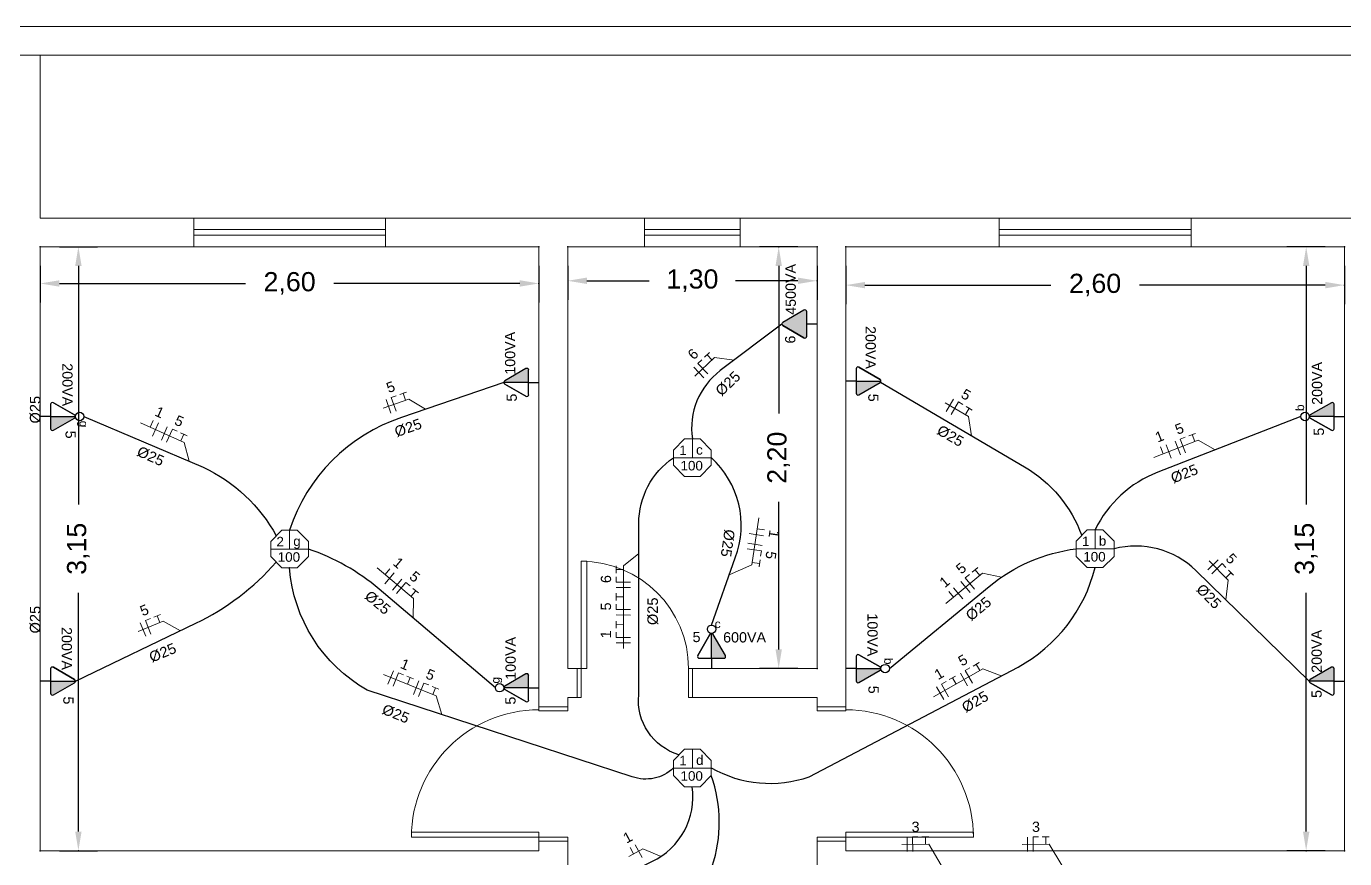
# Model space of a CAD drawing. Header units: millimetres. Extents: x 53 to 176, y -29 to 32.
# Drawn here: x 60.4 to 67.27, y 25.48 to 29.82 of the extents above; entities that cross this region are included whole.
import ezdxf

# ---------------------------------------------------------------- set-up
doc = ezdxf.new("R2010")
doc.units = ezdxf.units.MM
doc.layers.get('0').update_dxf_attribs({"lineweight": 30})
for name, color, linetype in [('1 - Circuitos', 7, 'Continuous'), ('12 - Divisão dos circuitos', 7, 'Continuous'), ('5 - Identificadores', 7, 'Continuous'), ('7 - Eletroduto', 6, 'Continuous'), ('Pontos de iluminação', 5, 'Continuous'), ('Pontos de Tomadas', 240, 'Continuous')]:
    doc.layers.add(name, color=color, linetype=linetype)
for name, color, linetype, lineweight in [('19 - Diametros', 10, 'Continuous', 18), ('2 - Cotas', 242, 'Continuous', 9), ('4 - Edificação', 8, 'Continuous', 20), ('Portas', 251, 'Continuous', 9)]:
    doc.layers.add(name, color=color, linetype=linetype, lineweight=lineweight)
doc.styles.add('Arial0', font='arial.ttf', dxfattribs={"height": 3.14658})
doc.styles.add('SEACAD_Arial', font='arial.ttf')
doc.styles.get("Standard").update_dxf_attribs({"font": 'arial.ttf'})
doc.dimstyles.new('ISO-25', dxfattribs={"dimtxt": 0.1, "dimasz": 0.1, "dimexe": 0.1, "dimexo": 0.1, "dimgap": 0.1, "dimtad": 0, "dimzin": 1, "dimtxsty": 'Standard', "dimcen": 0.1, "dimadec": 0, "dimazin": 0, "dimtfac": 1, "dimtmove": 0, "dimatfit": 3, "dimfxl": 1, "dimarcsym": 0})
pattern_1 = [(0, (0, 0), (0, 6.985), [5.08, -1.905]), (90, (0, 0), (-6.985, 4e-16), [5.08, -1.905])]

# ---------------------------------------------------------------- blocks, each defined once
blk = doc.blocks.new('*D19')
at = {"layer": '12 - Divisão dos circuitos', "color": 0, "transparency": 16777216}
for p in [(60.4708, 28.6744), (63.0708, 28.6744), (63.0708, 28.4833)]:
    blk.add_point(p, dxfattribs=at)
at = {"layer": '2 - Cotas', "color": 0, "lineweight": -2, "transparency": 16777216}
for p, q in [((60.4708, 28.5744), (60.4708, 28.3833)), ((63.0708, 28.5744), (63.0708, 28.3833)), ((60.5708, 28.4833), (61.5403, 28.4833)), ((62.9708, 28.4833), (62.0014, 28.4833))]:
    blk.add_line(p, q, dxfattribs=at)
at = {"layer": '2 - Cotas', "color": 0, "transparency": 16777216}
for points in [[(60.5708, 28.5), (60.5708, 28.4666), (60.4708, 28.4833)], [(62.9708, 28.5), (62.9708, 28.4666), (63.0708, 28.4833)]]:
    blk.add_solid(points, dxfattribs=at)
at = {"layer": '2 - Cotas', "color": 0, "transparency": 16777216, "insert": (61.7708, 28.4833), "char_height": 0.1, "attachment_point": 5}
blk.add_mtext('2,60', dxfattribs=at)
blk = doc.blocks.new('*D20')
at = {"layer": '12 - Divisão dos circuitos', "color": 0, "transparency": 16777216}
for p in [(63.2208, 28.6744), (64.5208, 28.6744), (64.5208, 28.4974)]:
    blk.add_point(p, dxfattribs=at)
at = {"layer": '2 - Cotas', "color": 0, "lineweight": -2, "transparency": 16777216}
for p, q in [((63.2208, 28.5744), (63.2208, 28.3974)), ((64.5208, 28.5744), (64.5208, 28.3974)), ((63.3208, 28.4974), (63.6458, 28.4974)), ((64.4208, 28.4974), (64.0958, 28.4974))]:
    blk.add_line(p, q, dxfattribs=at)
at = {"layer": '2 - Cotas', "color": 0, "transparency": 16777216}
for points in [[(63.3208, 28.514), (63.3208, 28.4807), (63.2208, 28.4974)], [(64.4208, 28.514), (64.4208, 28.4807), (64.5208, 28.4974)]]:
    blk.add_solid(points, dxfattribs=at)
at = {"layer": '2 - Cotas', "color": 0, "transparency": 16777216, "insert": (63.8708, 28.4974), "char_height": 0.1, "attachment_point": 5}
blk.add_mtext('1,30', dxfattribs=at)
blk = doc.blocks.new('*D21')
at = {"layer": '12 - Divisão dos circuitos', "color": 0, "transparency": 16777216}
for p in [(64.6708, 28.6744), (67.2708, 28.6744), (67.2708, 28.4747)]:
    blk.add_point(p, dxfattribs=at)
at = {"layer": '2 - Cotas', "color": 0, "lineweight": -2, "transparency": 16777216}
for p, q in [((64.6708, 28.5744), (64.6708, 28.3747)), ((67.2708, 28.5744), (67.2708, 28.3747)), ((64.7708, 28.4747), (65.7403, 28.4747)), ((67.1708, 28.4747), (66.2014, 28.4747))]:
    blk.add_line(p, q, dxfattribs=at)
at = {"layer": '2 - Cotas', "color": 0, "transparency": 16777216}
for points in [[(64.7708, 28.4913), (64.7708, 28.458), (64.6708, 28.4747)], [(67.1708, 28.4913), (67.1708, 28.458), (67.2708, 28.4747)]]:
    blk.add_solid(points, dxfattribs=at)
at = {"layer": '2 - Cotas', "color": 0, "transparency": 16777216, "insert": (65.9708, 28.4747), "char_height": 0.1, "attachment_point": 5}
blk.add_mtext('2,60', dxfattribs=at)
blk = doc.blocks.new('*D27')
at = {"layer": '12 - Divisão dos circuitos', "color": 0, "transparency": 16777216}
for p in [(60.4708, 28.6744), (60.4708, 25.5244), (60.6695, 25.5244)]:
    blk.add_point(p, dxfattribs=at)
at = {"layer": '2 - Cotas', "color": 0, "lineweight": -2, "transparency": 16777216}
for p, q in [((60.5708, 28.6744), (60.7695, 28.6744)), ((60.6695, 28.5744), (60.6695, 27.3296)), ((60.6695, 25.6244), (60.6695, 26.8692)), ((60.5708, 25.5244), (60.7695, 25.5244))]:
    blk.add_line(p, q, dxfattribs=at)
at = {"layer": '2 - Cotas', "color": 0, "transparency": 16777216}
for points in [[(60.6528, 28.5744), (60.6862, 28.5744), (60.6695, 28.6744)], [(60.6528, 25.6244), (60.6862, 25.6244), (60.6695, 25.5244)]]:
    blk.add_solid(points, dxfattribs=at)
at = {"layer": '2 - Cotas', "color": 0, "transparency": 16777216, "insert": (60.6695, 27.0994), "char_height": 0.1, "attachment_point": 5, "rotation": 90}
blk.add_mtext('3,15', dxfattribs=at)
blk = doc.blocks.new('*D28')
at = {"layer": '12 - Divisão dos circuitos', "color": 0, "transparency": 16777216}
for p in [(64.3208, 28.6744), (64.5208, 28.6744), (64.5208, 26.4744)]:
    blk.add_point(p, dxfattribs=at)
at = {"layer": '2 - Cotas', "color": 0, "lineweight": -2, "transparency": 16777216}
for p, q in [((64.4208, 28.6744), (64.2208, 28.6744)), ((64.3208, 28.5744), (64.3208, 27.8049)), ((64.3208, 26.5744), (64.3208, 27.3438)), ((64.4208, 26.4744), (64.2208, 26.4744))]:
    blk.add_line(p, q, dxfattribs=at)
at = {"layer": '2 - Cotas', "color": 0, "transparency": 16777216}
for points in [[(64.3042, 28.5744), (64.3375, 28.5744), (64.3208, 28.6744)], [(64.3042, 26.5744), (64.3375, 26.5744), (64.3208, 26.4744)]]:
    blk.add_solid(points, dxfattribs=at)
at = {"layer": '2 - Cotas', "color": 0, "transparency": 16777216, "insert": (64.3208, 27.5744), "char_height": 0.1, "attachment_point": 5, "rotation": 90}
blk.add_mtext('2,20', dxfattribs=at)
blk = doc.blocks.new('*D5')
at = {"layer": '12 - Divisão dos circuitos', "color": 0, "transparency": 16777216}
for p in [(67.2708, 28.6744), (67.0711, 25.5244), (67.2708, 25.5244)]:
    blk.add_point(p, dxfattribs=at)
at = {"layer": '2 - Cotas', "color": 0, "lineweight": -2, "transparency": 16777216}
for p, q in [((67.1708, 28.6744), (66.9711, 28.6744)), ((67.0711, 28.5744), (67.0711, 27.3296)), ((67.0711, 25.6244), (67.0711, 26.8692)), ((67.1708, 25.5244), (66.9711, 25.5244))]:
    blk.add_line(p, q, dxfattribs=at)
at = {"layer": '2 - Cotas', "color": 0, "transparency": 16777216}
for points in [[(67.0544, 28.5744), (67.0878, 28.5744), (67.0711, 28.6744)], [(67.0544, 25.6244), (67.0878, 25.6244), (67.0711, 25.5244)]]:
    blk.add_solid(points, dxfattribs=at)
at = {"layer": '2 - Cotas', "color": 0, "transparency": 16777216, "insert": (67.0711, 27.0994), "char_height": 0.1, "attachment_point": 5, "rotation": 90}
blk.add_mtext('3,15', dxfattribs=at)
blk = doc.blocks.new('ponto de luz')
at = {"color": 5, "linetype": 'Continuous', "lineweight": 15, "true_color": 0x000005}
blk.add_lwpolyline([(63.6396, -13.7603), (63.5583, -13.7603), (63.5009, -13.8188), (63.5009, -13.8984), (63.5583, -13.9569), (63.6396, -13.9569), (63.698, -13.8984), (63.698, -13.8188)], close=True, dxfattribs=at)
for points in [[(63.5995, -13.8589), (63.5995, -13.7603), (63.5995, -13.7603)], [(63.698, -13.8589), (63.5009, -13.8589), (63.5009, -13.8589)]]:
    blk.add_lwpolyline(points, dxfattribs=at)
at = {"layer": '1 - Circuitos'}
blk.add_attdef('N', (63.5309, -13.8452), '', height=0.05, dxfattribs=at)
at = {"layer": '5 - Identificadores', "flags": 4}
for tag, p in [('R', (63.6187, -13.8426)), ('S', (63.5376, -13.9254))]:
    blk.add_attdef(tag, p, '', height=0.05, dxfattribs=at)

msp = doc.modelspace()

# ---------------------------------------------------------------- hatches: boundary and pattern name
at = {"layer": 'Pontos de Tomadas'}
h = msp.add_hatch(color=256, dxfattribs=at)
h.dxf.hatch_style = 1
h.paths.add_polyline_path([(64.4669, 28.3357, 0.577243), (64.4523, 28.3441), (64.3421, 28.2805, 0.577564), (64.3421, 28.2637), (64.4523, 28.2001, 0.577243), (64.4669, 28.2085)])
h = msp.add_hatch(color=256, dxfattribs=at)
h.dxf.hatch_style = 1
h.paths.add_polyline_path([(62.8924, 27.9757, 0.268035), (62.8875, 27.9672), (63.0172, 27.9672), (63.0172, 28.0308, 0.577243), (63.0026, 28.0392)])
h = msp.add_hatch(color=256, dxfattribs=at)
h.dxf.hatch_style = 1
h.paths.add_polyline_path([(64.8492, 27.9659, 0.268035), (64.8541, 27.9744), (64.7245, 27.9744), (64.7245, 27.9108, 0.577243), (64.7391, 27.9024)])
h = msp.add_hatch(color=256, dxfattribs=at)
h.dxf.hatch_style = 1
h.paths.add_polyline_path([(67.0924, 27.7978, 0.268035), (67.0875, 27.7894), (67.2172, 27.7894), (67.2172, 27.8529, 0.577243), (67.2026, 27.8614)])
h = msp.add_hatch(color=256, dxfattribs=at)
h.dxf.hatch_style = 1
h.paths.add_polyline_path([(60.6492, 27.7809, 0.268035), (60.6541, 27.7894), (60.5245, 27.7894), (60.5245, 27.7258, 0.577243), (60.5391, 27.7174)])
h = msp.add_hatch(dxfattribs=at)
h.set_pattern_fill('ANGLE', color=256)
h.set_pattern_definition(pattern_1)
h.paths.add_polyline_path([(60.6541, 27.7894, 1), (60.6981, 27.7894, 1)])
h = msp.add_hatch(dxfattribs=at)
h.set_pattern_fill('ANGLE', color=256)
h.set_pattern_definition(pattern_1)
h.paths.add_polyline_path([(60.6541, 27.7894, 1), (60.6981, 27.7894, 1)])
h = msp.add_hatch(dxfattribs=at)
h.set_pattern_fill('ANGLE', color=256)
h.set_pattern_definition(pattern_1)
h.paths.add_polyline_path([(67.0875, 27.7893, 1), (67.0435, 27.7893, 1)])
h = msp.add_hatch(dxfattribs=at)
h.set_pattern_fill('ANGLE', color=256)
h.set_pattern_definition(pattern_1)
h.paths.add_polyline_path([(67.0875, 27.7893, 1), (67.0435, 27.7893, 1)])
h = msp.add_hatch(color=256, dxfattribs=at)
h.dxf.hatch_style = 1
h.paths.add_polyline_path([(63.9793, 26.6528, 0.268035), (63.9708, 26.6577), (63.9708, 26.528), (64.0344, 26.528, 0.577243), (64.0428, 26.5426)])
h = msp.add_hatch(color=256, dxfattribs=at)
h.dxf.hatch_style = 1
h.paths.add_polyline_path([(64.8492, 26.4659, 0.268035), (64.8541, 26.4744), (64.7245, 26.4744), (64.7245, 26.4108, 0.577243), (64.7391, 26.4024)])
h = msp.add_hatch(dxfattribs=at)
h.set_pattern_fill('ANGLE', color=256)
h.set_pattern_definition(pattern_1)
h.paths.add_polyline_path([(64.8981, 26.4744, 1), (64.8541, 26.4744, 1)])
h = msp.add_hatch(dxfattribs=at)
h.set_pattern_fill('ANGLE', color=256)
h.set_pattern_definition(pattern_1)
h.paths.add_polyline_path([(64.8981, 26.4744, 1), (64.8541, 26.4744, 1)])
h = msp.add_hatch(color=256, dxfattribs=at)
h.dxf.hatch_style = 1
h.paths.add_polyline_path([(67.0924, 26.4178, 0.268035), (67.0875, 26.4094), (67.2172, 26.4094), (67.2172, 26.4729, 0.577243), (67.2026, 26.4814)])
h = msp.add_hatch(color=256, dxfattribs=at)
h.dxf.hatch_style = 1
h.paths.add_polyline_path([(60.6492, 26.4009, 0.268035), (60.6541, 26.4094), (60.5245, 26.4094), (60.5245, 26.3458, 0.577243), (60.5391, 26.3374)])
h = msp.add_hatch(dxfattribs=at)
h.set_pattern_fill('ANGLE', color=256)
h.set_pattern_definition(pattern_1)
h.paths.add_polyline_path([(62.8875, 26.3744, 1), (62.8435, 26.3744, 1)])
h = msp.add_hatch(dxfattribs=at)
h.set_pattern_fill('ANGLE', color=256)
h.set_pattern_definition(pattern_1)
h.paths.add_polyline_path([(62.8875, 26.3744, 1), (62.8435, 26.3744, 1)])
h = msp.add_hatch(color=256, dxfattribs=at)
h.dxf.hatch_style = 1
h.paths.add_polyline_path([(62.8924, 26.3828, 0.268035), (62.8875, 26.3744), (63.0172, 26.3744), (63.0172, 26.4379, 0.577243), (63.0026, 26.4464)])

# ---------------------------------------------------------------- linework, layer by layer
at = {"layer": '1 - Circuitos', "color": 7, "linetype": 'Continuous', "lineweight": 15, "true_color": 0x000007}
for points in [[(63.9337, 28.0985), (63.9606, 28.124), (63.9476, 28.1116), (63.9739, 28.0839)], [(63.9307, 27.9913), (63.8786, 28.0461), (63.8786, 28.0461)], [(63.9196, 28.0851), (63.8995, 28.066), (63.9516, 28.0112)], [(62.345, 27.904), (62.38, 27.9164), (62.363, 27.9104), (62.3758, 27.8744)], [(62.2987, 27.8073), (62.2734, 27.8785), (62.2734, 27.8785)], [(62.3267, 27.8975), (62.3006, 27.8882), (62.3259, 27.8169)], [(65.1946, 27.8148), (65.2327, 27.8801), (65.2327, 27.8801)], [(65.2815, 27.8517), (65.2576, 27.8656), (65.2195, 27.8003)], [(65.2983, 27.8419), (65.3304, 27.8232), (65.3148, 27.8322), (65.2956, 27.7993)], [(61.0434, 27.7342), (61.0588, 27.7687), (61.0588, 27.7687)], [(61.0556, 27.6873), (61.0864, 27.7564), (61.0864, 27.7564)], [(61.1024, 27.6664), (61.1332, 27.7355), (61.1332, 27.7355)], [(61.1848, 27.7124), (61.1595, 27.7237), (61.1287, 27.6547)], [(61.2026, 27.7045), (61.2364, 27.6894), (61.22, 27.6967), (61.2044, 27.6619)], [(66.4589, 27.6879), (66.4934, 27.7013), (66.4766, 27.6948), (66.4905, 27.6592)], [(66.3678, 27.5712), (66.3403, 27.6417), (66.3403, 27.6417)], [(66.4155, 27.5898), (66.3881, 27.6603), (66.3881, 27.6603)], [(66.4407, 27.6808), (66.4149, 27.6708), (66.4424, 27.6003)], [(66.3259, 27.5955), (66.3121, 27.6307), (66.3121, 27.6307)], [(64.1673, 27.1788), (64.2421, 27.1678), (64.2421, 27.1678)], [(64.2091, 27.2032), (64.2465, 27.1977), (64.2465, 27.1977)], [(64.2264, 27.0612), (64.2305, 27.0886), (64.1557, 27.0996)], [(64.1598, 27.1281), (64.2347, 27.1171), (64.2347, 27.1171)], [(64.2236, 27.042), (64.2182, 27.0053), (64.2208, 27.0231), (64.183, 27.0286)], [(66.5584, 26.9894), (66.6123, 27.0423), (66.6123, 27.0423)], [(66.6519, 27.002), (66.6325, 27.0218), (66.5786, 26.9688)], [(62.2677, 26.9168), (62.3164, 26.9747), (62.3164, 26.9747)], [(62.2689, 26.9652), (62.2932, 26.9942), (62.2932, 26.9942)], [(63.4734, 26.9535), (63.4734, 26.9258), (63.549, 26.9257)], [(63.4735, 26.9729), (63.4735, 27.01), (63.4735, 26.992), (63.5117, 26.992)], [(65.3149, 26.9649), (65.2935, 26.9472), (65.3417, 26.889)], [(65.3298, 26.9773), (65.3584, 27.0009), (65.3446, 26.9895), (65.3689, 26.9601)], [(66.6656, 26.9881), (66.6915, 26.9617), (66.6789, 26.9745), (66.6517, 26.9477)], [(62.3069, 26.8838), (62.3556, 26.9417), (62.3556, 26.9417)], [(62.3988, 26.9053), (62.3776, 26.9231), (62.3289, 26.8653)], [(62.4137, 26.8928), (62.4421, 26.8689), (62.4283, 26.8805), (62.4037, 26.8513)], [(63.549, 26.8968), (63.4734, 26.8969), (63.4734, 26.8969)], [(65.2327, 26.8478), (65.2086, 26.8769), (65.2086, 26.8769)], [(65.2801, 26.8379), (65.2318, 26.8962), (65.2318, 26.8962)], [(65.3195, 26.8706), (65.2713, 26.9288), (65.2713, 26.9288)], [(63.4732, 26.8107), (63.4732, 26.783), (63.5488, 26.7828)], [(63.4733, 26.8301), (63.4733, 26.8672), (63.4733, 26.8492), (63.5115, 26.8491)], [(61.0627, 26.7424), (61.097, 26.7564), (61.0804, 26.7496), (61.0948, 26.7143)], [(63.5488, 26.754), (63.4731, 26.7541), (63.4731, 26.7541)], [(61.021, 26.6436), (60.9924, 26.7136), (60.9924, 26.7136)], [(61.0447, 26.735), (61.019, 26.7245), (61.0477, 26.6546)], [(63.4733, 26.6845), (63.4733, 26.7216), (63.4733, 26.7036), (63.5115, 26.7035)], [(63.5487, 26.6084), (63.4731, 26.6085), (63.4731, 26.6085)], [(63.4732, 26.665), (63.4732, 26.6373), (63.5488, 26.6372)], [(62.2834, 26.3934), (62.3117, 26.4635), (62.3117, 26.4635)], [(65.3176, 26.4782), (65.2936, 26.4645), (65.3311, 26.3988)], [(65.3345, 26.4879), (65.3667, 26.5063), (65.3511, 26.4973), (65.37, 26.4642)], [(62.3641, 26.4424), (62.3384, 26.4528), (62.3101, 26.3826)], [(62.3822, 26.4351), (62.4165, 26.4213), (62.3999, 26.428), (62.3856, 26.3926)], [(62.4159, 26.34), (62.4441, 26.4101), (62.4441, 26.4101)], [(62.4966, 26.389), (62.4709, 26.3993), (62.4426, 26.3292)], [(65.1936, 26.4074), (65.1695, 26.3937), (65.207, 26.328)], [(65.2105, 26.417), (65.2427, 26.4354), (65.2271, 26.4265), (65.246, 26.3934)], [(65.306, 26.3845), (65.2685, 26.4502), (65.2685, 26.4502)], [(62.5146, 26.3817), (62.549, 26.3678), (62.5323, 26.3746), (62.518, 26.3392)], [(65.182, 26.3137), (65.1445, 26.3794), (65.1445, 26.3794)], [(64.9909, 25.5203), (64.9905, 25.596), (64.9905, 25.596)], [(65.047, 25.5963), (65.0193, 25.5961), (65.0197, 25.5205)], [(65.0664, 25.5964), (65.1035, 25.5966), (65.0855, 25.5965), (65.0857, 25.5583)], [(65.6187, 25.5203), (65.6183, 25.596), (65.6183, 25.596)], [(65.6749, 25.5963), (65.6472, 25.5961), (65.6476, 25.5205)], [(65.6943, 25.5964), (65.7314, 25.5966), (65.7134, 25.5965), (65.7136, 25.5583)], [(63.5639, 25.5075), (63.546, 25.5408), (63.546, 25.5408)], [(63.6085, 25.4886), (63.5726, 25.5551), (63.5726, 25.5551)]]:
    msp.add_lwpolyline(points, dxfattribs=at)
at = {"layer": '1 - Circuitos', "color": 5, "linetype": 'Continuous', "lineweight": 15, "true_color": 0x000005}
for points in [[(64.0882, 28.0831), (63.9869, 28.0963), (63.8843, 27.9989)], [(62.48, 27.8272), (62.3927, 27.8804), (62.2594, 27.833)], [(65.3268, 27.6892), (65.3111, 27.7902), (65.1889, 27.8615)], [(61.2473, 27.5558), (61.2209, 27.6545), (60.9942, 27.7557)], [(66.596, 27.6152), (66.5072, 27.6658), (66.276, 27.5756)], [(64.0629, 26.9631), (64.1815, 27.0152), (64.2176, 27.2608)], [(66.6528, 26.8334), (66.6643, 26.9349), (66.5651, 27.0359)], [(62.4157, 26.7375), (62.4175, 26.8397), (62.2276, 26.9995)], [(65.4829, 26.9514), (65.3827, 26.9715), (65.1915, 26.8132)], [(61.2011, 26.6721), (61.1114, 26.7211), (60.9805, 26.6675)], [(65.4809, 26.4361), (65.3856, 26.4731), (65.1288, 26.3264)], [(62.5647, 26.2348), (62.5347, 26.3324), (62.2604, 26.4431)], [(63.7075, 25.4947), (63.6132, 25.534), (63.5398, 25.4945)], [(65.1685, 25.4494), (65.1037, 25.5583), (64.9622, 25.5575)], [(65.7964, 25.4494), (65.7316, 25.5583), (65.5901, 25.5575)]]:
    msp.add_lwpolyline(points, dxfattribs=at)
at = {"layer": '1 - Circuitos', "color": 5, "linetype": 'Continuous', "lineweight": 15}
msp.add_lwpolyline([(63.5912, 27.0742), (63.5117, 27.0099), (63.5114, 26.58)], dxfattribs=at)
at = {"layer": '2 - Cotas'}
msp.add_point((61.7708, 27.0004), dxfattribs=at)
at = {"layer": '4 - Edificação'}
for p, q in [((55.6708, 29.6744), (60.4708, 29.6744)), ((60.4708, 28.8244), (60.4708, 29.6744)), ((60.4708, 28.8244), (80.4208, 28.8244)), ((60.4708, 25.5244), (60.4708, 28.6744)), ((60.4708, 28.6744), (63.0708, 28.6744)), ((63.0708, 28.6744), (63.0708, 26.2744)), ((63.2208, 26.4744), (63.2208, 28.6744)), ((63.2208, 28.6744), (64.5208, 28.6744)), ((64.5208, 28.6744), (64.5208, 26.4744)), ((64.6708, 26.2744), (64.6708, 28.6744)), ((64.6708, 28.6744), (67.2708, 28.6744)), ((67.2708, 28.6744), (67.2708, 25.5244)), ((63.2708, 26.4744), (63.2208, 26.4744)), ((63.2708, 26.3244), (63.2708, 26.4744)), ((63.2708, 26.3244), (63.2708, 26.4744)), ((64.5208, 26.4744), (63.8708, 26.4744)), ((63.8708, 26.4744), (63.8708, 26.3244)), ((63.8708, 26.4744), (63.8708, 26.3244)), ((63.0708, 26.2744), (63.2208, 26.2744)), ((63.2208, 26.2744), (63.2208, 26.3244)), ((63.2208, 26.3244), (63.2708, 26.3244)), ((63.8708, 26.3244), (64.5208, 26.3244)), ((64.5208, 26.2744), (64.5208, 26.3244)), ((64.6708, 26.2744), (64.5208, 26.2744)), ((63.2208, 25.5744), (63.0708, 25.5744)), ((63.0708, 25.5744), (63.0708, 25.5244)), ((63.2208, 25.3744), (63.2208, 25.5744)), ((64.6708, 25.5744), (64.5208, 25.5744)), ((64.5208, 25.5744), (64.5208, 25.3744)), ((64.6708, 25.5244), (64.6708, 25.5744)), ((63.0708, 25.5244), (60.4708, 25.5244)), ((67.2708, 25.5244), (64.6708, 25.5244))]:
    msp.add_line(p, q, dxfattribs=at)
at = {"layer": '4 - Edificação', "color": 252}
msp.add_line((80.4208, 29.6744), (60.4708, 29.6744), dxfattribs=at)
msp.add_lwpolyline([(53.5708, 21.8244), (80.5708, 21.8244), (80.5708, 29.8244), (53.5708, 29.8244)], close=True, dxfattribs=at)
at = {"layer": '7 - Eletroduto'}
for points in [[(64.3373, 28.2715), (64.0161, 28.0285, 0.273577), (63.8708, 27.673, 0.335649)], [(62.8875, 27.9672), (62.355, 27.7842, 0.238054), (61.7707, 27.1965, 0.828936)], [(64.8523, 27.9687), (65.6025, 27.5269, -0.173566), (65.9009, 27.1687, 0.698711)], [(60.6981, 27.7894), (61.3208, 27.5246, -0.160479), (61.7008, 27.1673, -2.085191)], [(67.0435, 27.7893), (66.2968, 27.4987, 0.189289), (65.9708, 27.198, 1.59611)], [(63.801, 26.0252, -0.36034), (63.5912, 26.3386), (63.5912, 27.2309, -0.247433), (63.7722, 27.5744, 0.527139)], [(63.9708, 26.7017), (64.0944, 27.0527, 0.308281), (63.9694, 27.5747, -6.871044)], [(62.8435, 26.3744), (62.2369, 26.8892, 0.093711), (61.8693, 27.0982, -6.005537)], [(64.8981, 26.4744), (65.4176, 26.9024, -0.141118), (65.8722, 27.0994, -2.980855)], [(67.0875, 26.4094), (66.4962, 26.986, 0.262409), (66.0694, 27.0994, -3.672156)], [(60.6541, 26.4094), (61.2814, 26.7107, 0.101204), (61.7008, 27.0291, 22.156645)], [(63.7724, 25.9561, -0.281317), (63.5568, 25.9101), (62.1749, 26.3623, -0.249052), (61.7702, 26.9999, -312.173872)], [(63.9695, 25.9561, 0.214701), (64.4803, 25.9101), (65.5693, 26.4826, 0.210676), (65.9703, 27.0014, -0.782558)], [(62.6376, 24.3444), (63.6908, 25.0654, 0.339125), (63.9695, 25.9163, 9.011716)], [(63.1208, 25.3104, 0.343618), (63.269, 25.2724), (63.6598, 25.4676, 0.328108), (63.8704, 25.8578, -2.07484)]]:
    msp.add_lwpolyline(points, format="xyb", dxfattribs=at)
at = {"layer": 'Pontos de Tomadas'}
for p, q in [((64.4523, 28.3441), (64.3421, 28.2805)), ((64.4669, 28.2085), (64.4669, 28.3357)), ((64.4523, 28.2001), (64.3421, 28.2637)), ((64.3421, 28.2637), (64.4523, 28.2001)), ((64.3421, 28.2637), (64.4523, 28.2001)), ((64.4669, 28.2721), (64.5206, 28.2721)), ((64.7391, 28.0464), (64.8492, 27.9828)), ((64.8492, 27.9828), (64.7391, 28.0464)), ((64.8492, 27.9828), (64.7391, 28.0464)), ((63.0026, 28.0392), (62.8924, 27.9757)), ((63.0172, 27.9037), (63.0172, 28.0308)), ((64.7245, 28.0379), (64.7245, 27.9108)), ((63.0172, 27.9672), (62.8875, 27.9672)), ((63.0026, 27.8952), (62.8924, 27.9588)), ((62.8924, 27.9588), (63.0026, 27.8952)), ((62.8924, 27.9588), (63.0026, 27.8952)), ((63.0172, 27.9672), (63.0708, 27.9672)), ((64.7245, 27.9744), (64.6708, 27.9744)), ((64.7245, 27.9744), (64.8541, 27.9744)), ((64.7391, 27.9024), (64.8492, 27.9659)), ((60.5245, 27.8529), (60.5245, 27.7258)), ((60.5391, 27.8614), (60.6492, 27.7978)), ((60.6492, 27.7978), (60.5391, 27.8614)), ((60.6492, 27.7978), (60.5391, 27.8614)), ((67.2026, 27.8614), (67.0924, 27.7978)), ((67.2172, 27.7258), (67.2172, 27.8529)), ((60.5245, 27.7894), (60.4708, 27.7894)), ((60.5245, 27.7894), (60.6541, 27.7894)), ((60.5391, 27.7174), (60.6492, 27.7809)), ((67.2172, 27.7894), (67.0875, 27.7894)), ((67.2026, 27.7174), (67.0924, 27.7809)), ((67.0924, 27.7809), (67.2026, 27.7174)), ((67.0924, 27.7809), (67.2026, 27.7174)), ((67.2172, 27.7894), (67.2708, 27.7894)), ((63.8988, 26.5426), (63.9624, 26.6528)), ((63.9624, 26.6528), (63.8988, 26.5426)), ((63.9624, 26.6528), (63.8988, 26.5426)), ((63.9708, 26.528), (63.9708, 26.6577)), ((64.0428, 26.5426), (63.9793, 26.6528)), ((64.7245, 26.5379), (64.7245, 26.4108)), ((64.7391, 26.5464), (64.8492, 26.4828)), ((64.8492, 26.4828), (64.7391, 26.5464)), ((64.8492, 26.4828), (64.7391, 26.5464)), ((60.5245, 26.4729), (60.5245, 26.3458)), ((60.5391, 26.4814), (60.6492, 26.4178)), ((60.6492, 26.4178), (60.5391, 26.4814)), ((60.6492, 26.4178), (60.5391, 26.4814)), ((63.9073, 26.528), (64.0344, 26.528)), ((63.9708, 26.528), (63.9708, 26.4744)), ((64.7245, 26.4744), (64.6708, 26.4744)), ((64.7245, 26.4744), (64.8541, 26.4744)), ((64.7391, 26.4024), (64.8492, 26.4659)), ((67.2026, 26.4814), (67.0924, 26.4178)), ((67.2172, 26.3458), (67.2172, 26.4729)), ((60.5245, 26.4094), (60.4708, 26.4094)), ((60.5245, 26.4094), (60.6541, 26.4094)), ((60.5391, 26.3374), (60.6492, 26.4009)), ((63.0026, 26.4464), (62.8924, 26.3828)), ((63.0172, 26.3108), (63.0172, 26.4379)), ((67.2172, 26.4094), (67.0875, 26.4094)), ((67.2026, 26.3374), (67.0924, 26.4009)), ((67.0924, 26.4009), (67.2026, 26.3374)), ((67.0924, 26.4009), (67.2026, 26.3374)), ((67.2172, 26.4094), (67.2708, 26.4094)), ((63.0172, 26.3744), (62.8875, 26.3744)), ((63.0026, 26.3024), (62.8924, 26.3659)), ((62.8924, 26.3659), (63.0026, 26.3024)), ((62.8924, 26.3659), (63.0026, 26.3024)), ((63.0172, 26.3744), (63.0708, 26.3744))]:
    msp.add_line(p, q, dxfattribs=at)
for centre in [(60.6761, 27.7894), (67.0655, 27.7893), (63.9708, 26.6797), (64.8761, 26.4744), (62.8655, 26.3744)]:
    msp.add_circle(centre, 0.022, dxfattribs=at)
for centre, start, end in [((64.4572, 28.3357), 0, 119.98164), ((64.347, 28.2721), 119.98164, 240.01836), ((64.4572, 28.2085), 240.01836, 0), ((64.7342, 28.0379), 60.01836, 180), ((62.8973, 27.9672), 119.98164, 240.01836), ((63.0075, 28.0308), 0, 119.98164), ((64.8444, 27.9744), 299.98164, 60.01836), ((64.7342, 27.9108), 180, 299.98164), ((60.5342, 27.8529), 60.01836, 180), ((63.0075, 27.9037), 240.01836, 0), ((67.2075, 27.8529), 0, 119.98164), ((60.6444, 27.7894), 299.98164, 60.01836), ((67.0973, 27.7894), 119.98164, 240.01836), ((60.5342, 27.7258), 180, 299.98164), ((67.2075, 27.7258), 240.01836, 0), ((63.9708, 26.6479), 29.98164, 150.01836), ((63.9073, 26.5378), 150.01836, 270), ((64.0344, 26.5378), 270, 29.98164), ((64.7342, 26.5379), 60.01836, 180), ((60.5342, 26.4729), 60.01836, 180), ((64.8444, 26.4744), 299.98164, 60.01836), ((67.2075, 26.4729), 0, 119.98164), ((60.6444, 26.4094), 299.98164, 60.01836), ((63.0075, 26.4379), 0, 119.98164), ((64.7342, 26.4108), 180, 299.98164), ((67.0973, 26.4094), 119.98164, 240.01836), ((60.5342, 26.3458), 180, 299.98164), ((62.8973, 26.3744), 119.98164, 240.01836), ((67.2075, 26.3458), 240.01836, 0), ((63.0075, 26.3108), 240.01836, 0)]:
    msp.add_arc(centre, 0.00975, start, end, dxfattribs=at)
at = {"layer": 'Portas'}
for p, q in [((61.2708, 28.7644), (62.2708, 28.7644)), ((61.2708, 28.7344), (62.2708, 28.7344)), ((63.6208, 28.7644), (64.1208, 28.7644)), ((63.6208, 28.7344), (64.1208, 28.7344)), ((65.4708, 28.7644), (66.4708, 28.7644)), ((65.4708, 28.7344), (66.4708, 28.7344))]:
    msp.add_line(p, q, dxfattribs=at)
for points in [[(61.2708, 28.6744), (62.2708, 28.6744), (62.2708, 28.8244), (61.2708, 28.8244)], [(63.6208, 28.6744), (64.1208, 28.6744), (64.1208, 28.8244), (63.6208, 28.8244)], [(65.4708, 28.6744), (66.4708, 28.6744), (66.4708, 28.8244), (65.4708, 28.8244)], [(63.2908, 26.4744), (63.3208, 26.4744), (63.3208, 27.0344), (63.2908, 27.0344)], [(63.2708, 26.4744), (63.2708, 26.3244), (63.2908, 26.3244), (63.2908, 26.4744)], [(63.8508, 26.4744), (63.8508, 26.3244), (63.8708, 26.3244), (63.8708, 26.4744)], [(63.0708, 26.2544), (63.2208, 26.2544), (63.2208, 26.2744), (63.0708, 26.2744)], [(64.6708, 26.2544), (64.5208, 26.2544), (64.5208, 26.2744), (64.6708, 26.2744)], [(63.0708, 25.5944), (63.0708, 25.6206), (62.4058, 25.6206), (62.4058, 25.5944)], [(63.0708, 25.5744), (63.2208, 25.5744), (63.2208, 25.5944), (63.0708, 25.5944)], [(64.6708, 25.5744), (64.5208, 25.5744), (64.5208, 25.5944), (64.6708, 25.5944)], [(64.6708, 25.5944), (64.6708, 25.6206), (65.3358, 25.6206), (65.3358, 25.5944)]]:
    msp.add_lwpolyline(points, close=True, dxfattribs=at)
for centre, radius, start, end in [((63.2908, 26.4744), 0.56, 0, 90), ((63.0708, 25.5944), 0.665, 90, 180), ((64.6708, 25.5944), 0.665, 360, 90)]:
    msp.add_arc(centre, radius, start, end, dxfattribs=at)

# ---------------------------------------------------------------- block references
at = {"layer": 'Pontos de iluminação', "color": 2}
ref = msp.add_blockref('ponto de luz', (0.2714, 41.4333), dxfattribs=at)
ref.add_attrib('S', '100', (63.809, 27.5079), dxfattribs={"layer": '5 - Identificadores', "height": 0.05})
ref.add_attrib('R', 'c', (63.89, 27.5906), dxfattribs={"layer": '5 - Identificadores', "height": 0.05})
ref.add_attrib('N', '1', (63.8023, 27.5881), dxfattribs={"layer": '1 - Circuitos', "height": 0.05})
ref = msp.add_blockref('ponto de luz', (-1.8287, 40.9568), dxfattribs=at)
ref.add_attrib('S', '100', (61.7089, 27.0315), dxfattribs={"layer": '5 - Identificadores', "height": 0.05})
ref.add_attrib('R', 'g', (61.7899, 27.1142), dxfattribs={"layer": '5 - Identificadores', "height": 0.05})
ref.add_attrib('N', '2', (61.7022, 27.1116), dxfattribs={"layer": '1 - Circuitos', "height": 0.05})
ref = msp.add_blockref('ponto de luz', (2.3714, 40.9583), dxfattribs=at)
ref.add_attrib('S', '100', (65.909, 27.0329), dxfattribs={"layer": '5 - Identificadores', "height": 0.05})
ref.add_attrib('R', 'b', (65.99, 27.1156), dxfattribs={"layer": '5 - Identificadores', "height": 0.05})
ref.add_attrib('N', '1', (65.9023, 27.1131), dxfattribs={"layer": '1 - Circuitos', "height": 0.05})
ref = msp.add_blockref('ponto de luz', (0.2715, 39.8147), dxfattribs=at)
ref.add_attrib('S', '100', (63.8091, 25.8894), dxfattribs={"layer": '5 - Identificadores', "height": 0.05})
ref.add_attrib('R', 'd', (63.8901, 25.9721), dxfattribs={"layer": '5 - Identificadores', "height": 0.05})
ref.add_attrib('N', '1', (63.8024, 25.9696), dxfattribs={"layer": '1 - Circuitos', "height": 0.05})

# ---------------------------------------------------------------- texts
at = {"layer": '19 - Diametros', "color": 1, "true_color": 0x000001, "style": 'Arial0'}
for rotation, p in [(43.52487, (64.0224, 27.8925)), (89.62239, (60.4708, 27.7527)), (19.55282, (62.3297, 27.6813)), (329.76157, (65.1406, 27.7015)), (335.93958, (60.9697, 27.5875)), (21.28709, (66.3784, 27.44)), (261.62733, (64.0392, 27.2037)), (319.92262, (62.1576, 26.8446)), (314.47425, (66.4939, 26.8839)), (89.91201, (63.6909, 26.7014)), (39.62015, (65.3241, 26.7202)), (89.62239, (60.4708, 26.6576)), (22.27162, (61.0525, 26.5055)), (29.73258, (65.2955, 26.2427)), (338.03428, (62.2478, 26.2411))]:
    msp.add_text('Ø25', height=0.05451, rotation=rotation, dxfattribs=at).set_placement(p)
at = {"layer": '5 - Identificadores', "color": 7, "style": 'Arial0'}
for s, height, rotation, p in [('4500VA', 0.05338, 90.24637, (64.4105, 28.32)), ('200VA', 0.05338, 270, (64.7737, 28.261)), ('100VA', 0.05338, 90.24637, (62.9475, 28.0074)), ('6', 0.0534, 90.24637, (64.4077, 28.17)), ('6', 0.0534, 43.48637, (63.8775, 28.0816)), ('200VA', 0.05338, 270, (60.5858, 28.0671)), ('200VA', 0.05338, 90.24637, (67.1548, 27.8503)), ('5', 0.0534, 19.51432, (62.2868, 27.9114)), ('5', 0.0534, 329.72307, (65.2664, 27.8911)), ('5', 0.0534, 90.24637, (62.9554, 27.8673)), ('5', 0.0534, 270, (64.7878, 27.908)), ('5', 0.0534, 270, (60.6024, 27.7156)), ('5', 0.0534, 90.24637, (67.1639, 27.6894)), ('5', 0.0534, 314.43575, (66.6477, 27.044)), ('6', 0.0534, 89.87352, (63.4469, 26.9206)), ('5', 0.0534, 22.23312, (61.0042, 26.747)), ('5', 0.0534, 89.87352, (63.4467, 26.7778)), ('100VA', 0.05338, 270, (64.7833, 26.7625)), ('200VA', 0.05338, 270, (60.5822, 26.691)), ('1', 0.0534, 89.87352, (63.4467, 26.6321)), ('200VA', 0.05338, 90.24637, (67.1528, 26.4527)), ('100VA', 0.05338, 90.24637, (62.9501, 26.4161)), ('5', 0.0534, 29.69409, (65.2759, 26.4849)), ('1', 0.0534, 337.99579, (62.3435, 26.4793)), ('5', 0.0534, 337.99579, (62.4759, 26.4258)), ('1', 0.0534, 29.69409, (65.1519, 26.414)), ('5', 0.0534, 270, (60.5907, 26.329)), ('5', 0.0534, 270, (64.7886, 26.385)), ('5', 0.0534, 90.24637, (67.1522, 26.3214)), ('5', 0.0534, 90.24637, (62.949, 26.2866)), ('3', 0.0534, 0.27039, (65.0139, 25.6225)), ('3', 0.0534, 0.27039, (65.6418, 25.6225))]:
    msp.add_text(s, height=height, rotation=rotation, dxfattribs=at).set_placement(p)
at = {"layer": '5 - Identificadores', "style": 'SEACAD_Arial'}
for s, rotation, p in [('b', 89.13081, (67.06, 27.8176)), ('g', 269.13081, (60.6761, 27.7674)), ('b', 270, (64.8712, 26.5301)), ('g', 89.13081, (62.8655, 26.3964))]:
    msp.add_text(s, height=0.044, rotation=rotation, dxfattribs=at).set_placement(p)
at = {"layer": '5 - Identificadores', "color": 7, "true_color": 0x000007, "style": 'Arial0'}
for s, rotation, p in [('1', 335.93958, (61.0636, 27.7956)), ('5', 335.93958, (61.1655, 27.75)), ('1', 21.28709, (66.2964, 27.653)), ('5', 21.28709, (66.4004, 27.6935)), ('1', 261.62733, (64.2737, 27.2004)), ('5', 261.62733, (64.2574, 27.09)), ('1', 319.92262, (62.3052, 27.0187)), ('5', 39.62015, (65.2726, 26.9642)), ('5', 319.92262, (62.3906, 26.9468)), ('1', 39.62015, (65.1866, 26.893)), ('1', 28.29344, (63.5277, 25.561))]:
    msp.add_text(s, height=0.0534, rotation=rotation, dxfattribs=at).set_placement(p)
at = {"layer": '5 - Identificadores', "style": 'SEACAD_Arial'}
msp.add_text('c', height=0.044, dxfattribs=at).set_placement((63.9872, 26.6859))
at = {"layer": '5 - Identificadores', "color": 7, "style": 'Arial0'}
for s, height, p in [('5', 0.0534, (63.8718, 26.6126)), ('600VA', 0.05338, (64.0311, 26.6108))]:
    msp.add_text(s, height=height, dxfattribs=at).set_placement(p)

# ---------------------------------------------------------------- dimensions: what is measured, and where the dimension line sits
at = {"layer": '2 - Cotas'}
for base, p1, p2, picture, middle in [((63.0708, 28.4833), (60.4708, 28.6744), (63.0708, 28.6744), '*D19', (61.7708, 28.4833)), ((64.5208, 28.4974), (63.2208, 28.6744), (64.5208, 28.6744), '*D20', (63.8708, 28.4974)), ((67.2708, 28.4747), (64.6708, 28.6744), (67.2708, 28.6744), '*D21', (65.9708, 28.4747))]:
    dim = msp.add_linear_dim(base=base, p1=p1, p2=p2, dimstyle='ISO-25', dxfattribs=at)
    dim.commit()
    dim.dimension.update_dxf_attribs({"geometry": picture, "text_midpoint": middle})
for base, p1, p2, picture, middle in [((60.6695, 25.5244), (60.4708, 28.6744), (60.4708, 25.5244), '*D27', (60.6695, 27.0994)), ((64.3208, 28.6744), (64.5208, 26.4744), (64.5208, 28.6744), '*D28', (64.3208, 27.5744)), ((67.0711, 25.5244), (67.2708, 28.6744), (67.2708, 25.5244), '*D5', (67.0711, 27.0994))]:
    dim = msp.add_linear_dim(base=base, p1=p1, p2=p2, angle=90, dimstyle='ISO-25', dxfattribs=at)
    dim.commit()
    dim.dimension.update_dxf_attribs({"geometry": picture, "text_midpoint": middle})

doc.saveas('drawing.dxf')
